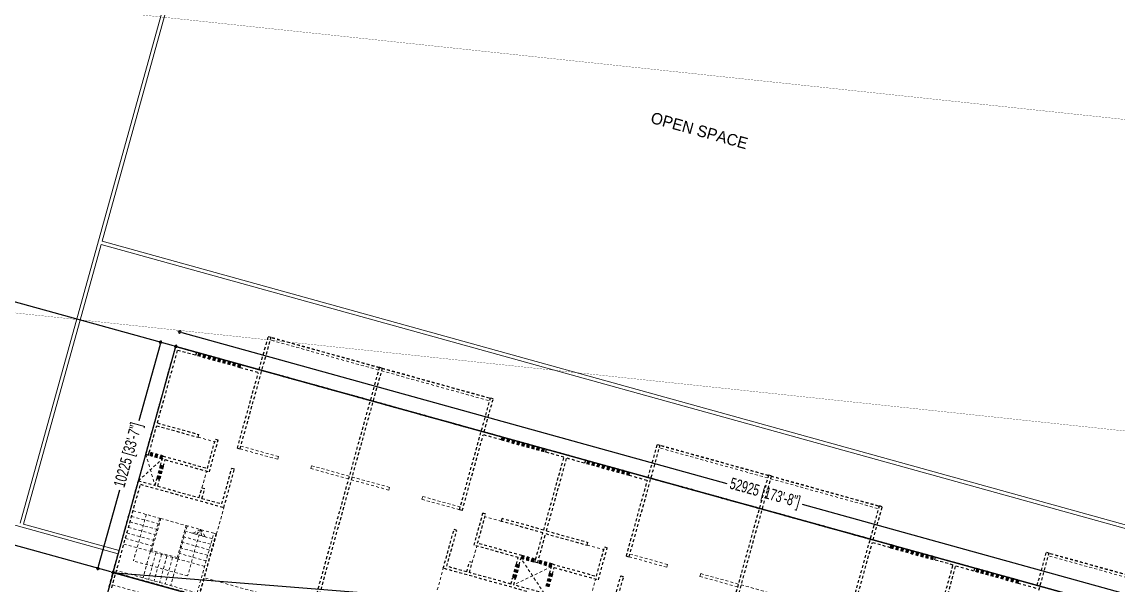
# Model space of a CAD drawing. Header units: millimetres. Extents: x 1330 to 3437, y 431 to 1156.
# Drawn here: x 1449.89 to 1497.68, y 1063.55 to 1088.1 of the extents above; entities that cross this region are included whole.
import ezdxf

# ---------------------------------------------------------------- set-up
doc = ezdxf.new("R2010")
doc.units = ezdxf.units.MM
doc.linetypes.add('DASHED', pattern=[0.75, 0.5, -0.25])
doc.linetypes.add('DASHED2', pattern=[0.375, 0.25, -0.125])
doc.layers.add('C02 Walls 01', color=10, linetype='Continuous')
for name, color, linetype, lineweight in [('C06 Parapet Wall', 39, 'Continuous', 15), ('F03 Windows', 32, 'Continuous', 35), ('L02 Handrails & Balustrades', 67, 'Continuous', 15), ('L03 Stairs', 77, 'Continuous', 15), ('R23 Lifts', 2, 'Continuous', 9), ('T01 Dimenstions Scale 01', 106, 'Continuous', 9), ('U05 Room Names-Scale 2', 7, 'Continuous', 25), ('Z08 Structure above', 250, 'DASHED', 9)]:
    doc.layers.add(name, color=color, linetype=linetype, lineweight=lineweight)
doc.styles.add('SWIS721LTCNBT', font='stylu.ttf')
doc.styles.add('vka-romans', font='GOTHIC.TTF', dxfattribs={"width": 0.7})
doc.dimstyles.new('vka-dim0100', dxfattribs={"dimscale": 100, "dimtxt": 1, "dimasz": 0.7, "dimexe": 1.5, "dimexo": 2.5, "dimgap": 1, "dimtad": 0, "dimdec": 0, "dimzin": 0, "dimdsep": 46, "dimtxsty": 'vka-romans', "dimblk": 'vkadot', "dimcen": 1.5, "dimdle": 1.5, "dimse1": 1, "dimse2": 1, "dimclrd": 256, "dimclre": 256, "dimclrt": 7, "dimadec": 1, "dimazin": 0, "dimtfac": 1, "dimtdec": 0, "dimtofl": 0, "dimtmove": 2, "dimatfit": 3, "dimfxl": 1, "dimtolj": 1, "dimtzin": 0, "dimarcsym": 0})

# ---------------------------------------------------------------- blocks, each defined once
blk = doc.blocks.new('ROW')
at = {"layer": 'C02 Walls 01', "color": 250, "linetype": 'DASHED2', "ltscale": 500}
for p, q in [((-1047898, 668421), (-1047898, 669921)), ((-1047898, 669921), (-1047773, 669921)), ((-1047773, 664871), (-1047773, 669921)), ((-1042873, 669921), (-1042873, 657546)), ((-1042873, 669921), (-1042748, 669921)), ((-1042748, 669921), (-1042748, 657546)), ((-1037848, 664871), (-1037848, 669921)), ((-1037723, 669921), (-1037848, 669921)), ((-1037723, 668421), (-1037723, 669921)), ((-1030298, 668421), (-1030298, 669921)), ((-1030298, 669921), (-1030173, 669921)), ((-1030173, 664871), (-1030173, 669921)), ((-1025148, 669921), (-1025273, 669921)), ((-1025273, 669921), (-1025273, 657546)), ((-1025148, 669921), (-1025148, 657546)), ((-1020248, 664871), (-1020248, 669921)), ((-1020123, 669921), (-1020248, 669921)), ((-1020123, 668421), (-1020123, 669921)), ((-1012698, 668421), (-1012698, 669921)), ((-1012698, 669921), (-1012573, 669921)), ((-1012573, 664871), (-1012573, 669921)), ((-1051673, 663546), (-1051673, 668421)), ((-1051673, 668421), (-1050723, 668421)), ((-1051548, 664996), (-1051548, 668296)), ((-1051548, 668296), (-1050723, 668296)), ((-1050723, 668296), (-1050723, 668421)), ((-1048723, 668421), (-1047898, 668421)), ((-1048723, 668296), (-1048723, 668421)), ((-1048723, 668296), (-1047898, 668296)), ((-1047898, 664871), (-1047898, 668296)), ((-1036898, 668421), (-1037723, 668421)), ((-1037723, 664871), (-1037723, 668296)), ((-1036898, 668296), (-1037723, 668296)), ((-1036898, 668296), (-1036898, 668421)), ((-1033123, 668421), (-1034898, 668421)), ((-1034898, 668296), (-1034898, 668421)), ((-1034073, 668296), (-1034898, 668296)), ((-1034073, 664996), (-1034073, 668296)), ((-1033948, 664996), (-1033948, 668296)), ((-1033948, 668296), (-1033123, 668296)), ((-1033123, 668296), (-1033123, 668421)), ((-1031123, 668421), (-1030298, 668421)), ((-1031123, 668296), (-1031123, 668421)), ((-1031123, 668296), (-1030298, 668296)), ((-1030298, 664871), (-1030298, 668296)), ((-1019298, 668421), (-1020123, 668421)), ((-1020123, 664871), (-1020123, 668296)), ((-1019298, 668296), (-1020123, 668296)), ((-1019298, 668296), (-1019298, 668421)), ((-1015523, 668421), (-1017298, 668421)), ((-1017298, 668296), (-1017298, 668421)), ((-1016473, 668296), (-1017298, 668296)), ((-1016473, 664996), (-1016473, 668296)), ((-1016348, 664996), (-1016348, 668296)), ((-1016348, 668296), (-1015523, 668296)), ((-1015523, 668296), (-1015523, 668421)), ((-1013523, 668421), (-1012698, 668421)), ((-1013523, 668296), (-1013523, 668421)), ((-1013523, 668296), (-1012698, 668296)), ((-1051548, 664996), (-1049673, 664996)), ((-1051548, 664871), (-1049673, 664871)), ((-1051548, 663671), (-1051548, 664871)), ((-1049673, 664871), (-1049673, 664996)), ((-1048923, 663671), (-1048923, 664996)), ((-1048923, 664996), (-1048798, 664996)), ((-1048798, 663546), (-1048798, 664996)), ((-1047898, 664871), (-1047773, 664871)), ((-1037723, 664871), (-1037848, 664871)), ((-1036823, 663546), (-1036823, 664996)), ((-1036698, 664996), (-1036823, 664996)), ((-1036698, 663671), (-1036698, 664996)), ((-1035948, 664871), (-1035948, 664996)), ((-1034073, 664996), (-1035948, 664996)), ((-1034073, 664871), (-1035948, 664871)), ((-1034073, 663671), (-1034073, 664871)), ((-1033948, 664996), (-1032073, 664996)), ((-1033948, 663546), (-1033948, 664871)), ((-1033948, 664871), (-1032073, 664871)), ((-1032073, 664871), (-1032073, 664996)), ((-1031323, 663671), (-1031323, 664996)), ((-1031323, 664996), (-1031198, 664996)), ((-1031198, 663546), (-1031198, 664996)), ((-1030298, 664871), (-1030173, 664871)), ((-1047898, 663971), (-1047773, 663971)), ((-1047898, 662346), (-1047898, 663971)), ((-1047773, 662221), (-1047773, 663971)), ((-1037848, 662221), (-1037848, 663971)), ((-1037723, 663971), (-1037848, 663971)), ((-1037723, 662346), (-1037723, 663971)), ((-1030298, 663971), (-1030173, 663971)), ((-1030298, 662346), (-1030298, 663971)), ((-1030173, 662221), (-1030173, 663971)), ((-1051673, 663546), (-1051548, 663546)), ((-1051548, 663546), (-1051548, 663671)), ((-1050923, 663671), (-1048923, 663671)), ((-1050923, 663246), (-1050923, 663671)), ((-1050798, 663546), (-1048798, 663546)), ((-1050798, 663246), (-1050798, 663546)), ((-1034823, 663546), (-1036823, 663546)), ((-1034698, 663671), (-1036698, 663671)), ((-1034823, 663246), (-1034823, 663546)), ((-1034698, 663246), (-1034698, 663671)), ((-1034073, 663546), (-1034073, 663671)), ((-1033948, 663546), (-1034073, 663546)), ((-1033323, 663671), (-1031323, 663671)), ((-1033323, 663246), (-1033323, 663671)), ((-1033198, 663546), (-1031198, 663546)), ((-1033198, 663246), (-1033198, 663546)), ((-1050798, 663246), (-1050923, 663246)), ((-1048923, 662796), (-1048798, 662796)), ((-1048923, 662346), (-1048923, 662796)), ((-1048798, 662346), (-1048798, 662796)), ((-1036698, 662796), (-1036823, 662796)), ((-1036823, 662346), (-1036823, 662796)), ((-1036698, 662346), (-1036698, 662796)), ((-1034823, 663246), (-1034698, 663246)), ((-1033198, 663246), (-1033323, 663246)), ((-1051673, 662346), (-1050923, 662346)), ((-1051673, 657546), (-1051673, 662346)), ((-1050923, 662346), (-1050923, 662646)), ((-1050798, 662646), (-1050923, 662646)), ((-1050798, 662346), (-1050798, 662646)), ((-1050798, 662346), (-1048923, 662346)), ((-1048798, 662346), (-1047898, 662346)), ((-1036823, 662346), (-1037723, 662346)), ((-1034823, 662346), (-1036698, 662346)), ((-1034823, 662346), (-1034823, 662646)), ((-1034823, 662646), (-1034698, 662646)), ((-1034698, 662346), (-1034698, 662646)), ((-1033323, 662346), (-1034698, 662346)), ((-1051548, 662221), (-1047773, 662221)), ((-1051548, 657546), (-1051548, 662221)), ((-1034073, 662221), (-1037848, 662221))]:
    blk.add_line(p, q, dxfattribs=at)
at = {"layer": 'C06 Parapet Wall', "color": 250, "linetype": 'DASHED2', "ltscale": 500}
for p, q in [((-1042873, 669796), (-1047773, 669796)), ((-1042748, 669796), (-1037848, 669796)), ((-1025273, 669796), (-1030173, 669796)), ((-1025148, 669796), (-1020248, 669796)), ((-1007673, 669796), (-1012573, 669796)), ((-1047898, 661021), (-1047798, 661021)), ((-1047898, 658321), (-1047898, 661021)), ((-1047798, 658221), (-1047798, 661021)), ((-1047798, 661021), (-1047773, 661021)), ((-1047773, 658196), (-1047773, 661021)), ((-1047898, 658321), (-1051548, 658321)), ((-1047798, 658221), (-1051548, 658221)), ((-1047773, 658196), (-1051548, 658196)), ((-1042873, 657671), (-1051548, 657671))]:
    blk.add_line(p, q, dxfattribs=at)
at = {"layer": 'F03 Windows', "color": 250, "linetype": 'DASHED2', "ltscale": 500}
for p, q in [((-1048723, 668421), (-1050723, 668421)), ((-1048723, 668379), (-1050723, 668379)), ((-1048723, 668337), (-1050723, 668337)), ((-1048723, 668296), (-1050723, 668296)), ((-1047773, 668421), (-1042873, 668421)), ((-1037848, 668421), (-1042748, 668421)), ((-1036898, 668421), (-1034898, 668421)), ((-1036898, 668379), (-1034898, 668379)), ((-1036898, 668337), (-1034898, 668337)), ((-1036898, 668296), (-1034898, 668296)), ((-1031123, 668421), (-1033123, 668421)), ((-1031123, 668379), (-1033123, 668379)), ((-1031123, 668337), (-1033123, 668337)), ((-1031123, 668296), (-1033123, 668296)), ((-1030173, 668421), (-1025273, 668421)), ((-1020248, 668421), (-1025148, 668421)), ((-1019298, 668421), (-1017298, 668421)), ((-1019298, 668379), (-1017298, 668379)), ((-1019298, 668337), (-1017298, 668337)), ((-1019298, 668296), (-1017298, 668296)), ((-1013523, 668421), (-1015523, 668421)), ((-1013523, 668379), (-1015523, 668379)), ((-1013523, 668337), (-1015523, 668337)), ((-1013523, 668296), (-1015523, 668296)), ((-1050923, 663671), (-1051548, 663671)), ((-1050923, 663629), (-1051548, 663629)), ((-1050923, 663587), (-1051548, 663587)), ((-1050923, 663546), (-1051548, 663546)), ((-1034698, 663671), (-1034073, 663671)), ((-1034698, 663629), (-1034073, 663629)), ((-1034698, 663587), (-1034073, 663587)), ((-1034698, 663546), (-1034073, 663546)), ((-1033323, 663671), (-1033948, 663671)), ((-1033323, 663629), (-1033948, 663629)), ((-1033323, 663587), (-1033948, 663587)), ((-1033323, 663546), (-1033948, 663546)), ((-1050923, 663246), (-1050923, 662646)), ((-1050882, 663246), (-1050882, 662646)), ((-1050840, 663246), (-1050840, 662646)), ((-1050798, 663246), (-1050798, 662646)), ((-1034823, 663246), (-1034823, 662646)), ((-1034782, 663246), (-1034782, 662646)), ((-1034740, 663246), (-1034740, 662646)), ((-1034698, 663246), (-1034698, 662646)), ((-1033323, 663246), (-1033323, 662646)), ((-1033282, 663246), (-1033282, 662646)), ((-1033240, 663246), (-1033240, 662646)), ((-1033198, 663246), (-1033198, 662646))]:
    blk.add_line(p, q, dxfattribs=at)
at = {"layer": 'L02 Handrails & Balustrades', "color": 250, "linetype": 'DASHED2', "ltscale": 500}
for p, q in [((-1042873, 669921), (-1047773, 669921)), ((-1042873, 669896), (-1047773, 669896)), ((-1042748, 669921), (-1037848, 669921)), ((-1042748, 669896), (-1037848, 669896)), ((-1025273, 669921), (-1030173, 669921)), ((-1025273, 669896), (-1030173, 669896)), ((-1025148, 669921), (-1020248, 669921)), ((-1025148, 669896), (-1020248, 669896)), ((-1007673, 669921), (-1012573, 669921)), ((-1007673, 669896), (-1012573, 669896))]:
    blk.add_line(p, q, dxfattribs=at)
at = {"layer": 'L03 Stairs', "color": 250, "linetype": 'DASHED2', "ltscale": 500}
for p, q in [((-1051548, 661021), (-1050348, 661021)), ((-1050948, 661021), (-1050948, 658924)), ((-1047898, 661021), (-1049098, 661021)), ((-1048498, 661021), (-1048498, 658924)), ((-1051548, 660771), (-1050348, 660771)), ((-1051548, 660521), (-1050348, 660521)), ((-1047898, 660771), (-1049098, 660771)), ((-1047898, 660521), (-1049098, 660521)), ((-1051548, 660271), (-1050348, 660271)), ((-1051548, 660021), (-1050348, 660021)), ((-1047898, 660271), (-1049098, 660271)), ((-1047898, 660021), (-1049098, 660021)), ((-1051548, 659771), (-1050348, 659771)), ((-1051548, 659521), (-1050348, 659521)), ((-1050348, 659521), (-1050348, 658321)), ((-1050098, 659521), (-1050098, 658321)), ((-1049848, 659521), (-1049848, 658321)), ((-1049598, 659521), (-1049598, 658321)), ((-1049348, 659521), (-1049348, 658321)), ((-1047898, 659771), (-1049098, 659771)), ((-1047898, 659521), (-1049098, 659521)), ((-1049098, 659521), (-1049098, 658321)), ((-1048498, 658924), (-1050948, 658924))]:
    blk.add_line(p, q, dxfattribs=at)
for points in [[(-1048609, 660771), (-1048498, 661021), (-1048783, 660771)], [(-1048387, 660771), (-1048498, 661021), (-1048213, 660771)]]:
    blk.add_lwpolyline(points, close=True, dxfattribs=at)
at = {"layer": 'R23 Lifts', "color": 250, "linetype": 'DASHED2', "ltscale": 500}
for p, q in [((-1050348, 659521), (-1050348, 661021)), ((-1050298, 661021), (-1050348, 661021)), ((-1050298, 659571), (-1050298, 661021)), ((-1049148, 659571), (-1049148, 661021)), ((-1049098, 661021), (-1049148, 661021)), ((-1049098, 659521), (-1049098, 661021)), ((-1049098, 659521), (-1050348, 659521)), ((-1049148, 659571), (-1050298, 659571))]:
    blk.add_line(p, q, dxfattribs=at)
at = {"layer": 'Z08 Structure above', "color": 250, "linetype": 'DASHED2', "ltscale": 500}
for p, q in [((-1049673, 664871), (-1048923, 664871)), ((-1046073, 664996), (-1047773, 664996)), ((-1047773, 664871), (-1046073, 664871)), ((-1046073, 664871), (-1046073, 664996)), ((-1044573, 664996), (-1042873, 664996)), ((-1044573, 664871), (-1044573, 664996)), ((-1044573, 664871), (-1042873, 664871)), ((-1041048, 664996), (-1042748, 664996)), ((-1041048, 664871), (-1042748, 664871)), ((-1041048, 664871), (-1041048, 664996)), ((-1039548, 664871), (-1039548, 664996)), ((-1039548, 664996), (-1037848, 664996)), ((-1037848, 664871), (-1039548, 664871)), ((-1035948, 664871), (-1036698, 664871)), ((-1032073, 664871), (-1031323, 664871)), ((-1028473, 664996), (-1030173, 664996)), ((-1030173, 664871), (-1028473, 664871)), ((-1028473, 664871), (-1028473, 664996)), ((-1026973, 664996), (-1025273, 664996)), ((-1026973, 664871), (-1026973, 664996)), ((-1026973, 664871), (-1025273, 664871)), ((-1023448, 664996), (-1025148, 664996)), ((-1051673, 662346), (-1051673, 663546)), ((-1051673, 662346), (-1050923, 663546)), ((-1051673, 663546), (-1050923, 662346)), ((-1048923, 662796), (-1048923, 663546)), ((-1036698, 662796), (-1036698, 663546)), ((-1033323, 662346), (-1034698, 663546)), ((-1033323, 663546), (-1034698, 662346)), ((-1031323, 662796), (-1031323, 663546)), ((-1047773, 661021), (-1047773, 662221)), ((-1037848, 661021), (-1037848, 662221)), ((-1050298, 661021), (-1049148, 661021)), ((-1042873, 659041), (-1047773, 659041))]:
    blk.add_line(p, q, dxfattribs=at)
blk = doc.blocks.new('vkadot')
at = {"layer": 'T01 Dimenstions Scale 01'}
for q in [(-0.85, 0), (0, 0.85), (0.85, 0), (0, -0.85)]:
    blk.add_line((0, 0), q, dxfattribs=at)
blk.add_circle((0, 0), 0.579, dxfattribs=at)
blk = doc.blocks.new('*D13')
at = {"layer": 'T01 Dimenstions Scale 01', "lineweight": -2, "transparency": 16777216}
for p, q in [((-2039189, 113832), (-2014541, 113832)), ((-1986464, 113832), (-2011113, 113832))]:
    blk.add_line(p, q, dxfattribs=at)
at = {"layer": 'T01 Dimenstions Scale 01', "lineweight": -2, "transparency": 16777216, "xscale": 100, "yscale": 100, "zscale": 100, "rotation": 180}
blk.add_blockref('vkadot', (-2039289, 113832), dxfattribs=at)
at = {"layer": 'T01 Dimenstions Scale 01', "lineweight": -2, "transparency": 16777216, "xscale": 100, "yscale": 100, "zscale": 100}
blk.add_blockref('vkadot', (-1986364, 113832), dxfattribs=at)
at = {"layer": 'T01 Dimenstions Scale 01', "color": 7, "transparency": 16777216, "insert": (-2012827, 113832), "char_height": 500, "attachment_point": 5, "style": 'vka-romans'}
blk.add_mtext('\\A1;52925 [173\'-8"]', dxfattribs=at)
blk = doc.blocks.new('*D82')
at = {"layer": 'T01 Dimenstions Scale 01', "lineweight": -2, "transparency": 16777216}
for p, q in [((-2039970, 113072), (-2039970, 109614)), ((-2039970, 103047), (-2039970, 106506))]:
    blk.add_line(p, q, dxfattribs=at)
at = {"layer": 'T01 Dimenstions Scale 01', "lineweight": -2, "transparency": 16777216, "xscale": 100, "yscale": 100, "zscale": 100}
for p, rotation in [((-2039970, 113172), 90), ((-2039970, 102947), 270)]:
    blk.add_blockref('vkadot', p, dxfattribs=dict(at, rotation=rotation))
at = {"layer": 'T01 Dimenstions Scale 01', "color": 7, "transparency": 16777216, "insert": (-2039970, 108060), "char_height": 500, "attachment_point": 5, "rotation": 90, "style": 'vka-romans'}
blk.add_mtext('\\A1;10225 [33\'-7"]', dxfattribs=at)
blk = doc.blocks.new('*D46')
at = {"layer": 'T01 Dimenstions Scale 01', "lineweight": -2, "transparency": 16777216}
for p, q in [((-2065052, 102947), (-2053937, 102947)), ((-2039389, 102947), (-2050504, 102947))]:
    blk.add_line(p, q, dxfattribs=at)
at = {"layer": 'T01 Dimenstions Scale 01', "lineweight": -2, "transparency": 16777216, "xscale": 100, "yscale": 100, "zscale": 100, "rotation": 180}
blk.add_blockref('vkadot', (-2065152, 102947), dxfattribs=at)
at = {"layer": 'T01 Dimenstions Scale 01', "lineweight": -2, "transparency": 16777216, "xscale": 100, "yscale": 100, "zscale": 100}
blk.add_blockref('vkadot', (-2039289, 102947), dxfattribs=at)
at = {"layer": 'T01 Dimenstions Scale 01', "color": 7, "transparency": 16777216, "insert": (-2052221, 102947), "char_height": 500, "attachment_point": 5, "style": 'vka-romans'}
blk.add_mtext('\\A1;25863 [84\'-10"]', dxfattribs=at)
blk = doc.blocks.new('*D20')
at = {"layer": 'T01 Dimenstions Scale 01', "lineweight": -2, "transparency": 16777216}
for p, q in [((-2064918, 113172), (-2053735, 113172)), ((-2039389, 113172), (-2050572, 113172))]:
    blk.add_line(p, q, dxfattribs=at)
at = {"layer": 'T01 Dimenstions Scale 01', "lineweight": -2, "transparency": 16777216, "xscale": 100, "yscale": 100, "zscale": 100, "rotation": 180}
blk.add_blockref('vkadot', (-2065018, 113172), dxfattribs=at)
at = {"layer": 'T01 Dimenstions Scale 01', "lineweight": -2, "transparency": 16777216, "xscale": 100, "yscale": 100, "zscale": 100}
blk.add_blockref('vkadot', (-2039289, 113172), dxfattribs=at)
at = {"layer": 'T01 Dimenstions Scale 01', "color": 7, "transparency": 16777216, "insert": (-2052154, 113172), "char_height": 500, "attachment_point": 5, "style": 'vka-romans'}
blk.add_mtext('\\A1;25729 [84\'-5"]', dxfattribs=at)
blk = doc.blocks.new('*D54')
at = {"layer": 'T01 Dimenstions Scale 01', "lineweight": -2, "transparency": 16777216}
for p, q in [((-2039289, 102847), (-2039289, 98417)), ((-2039289, 91460), (-2039289, 95891))]:
    blk.add_line(p, q, dxfattribs=at)
at = {"layer": 'T01 Dimenstions Scale 01', "lineweight": -2, "transparency": 16777216, "xscale": 100, "yscale": 100, "zscale": 100}
for p, rotation in [((-2039289, 102947), 90), ((-2039289, 91360), 270)]:
    blk.add_blockref('vkadot', p, dxfattribs=dict(at, rotation=rotation))
at = {"layer": 'T01 Dimenstions Scale 01', "color": 7, "transparency": 16777216, "insert": (-2039289, 97154), "char_height": 500, "attachment_point": 5, "rotation": 90, "style": 'vka-romans'}
blk.add_mtext("\\A1;11587 [38']", dxfattribs=at)
blk = doc.blocks.new('*D84')
at = {"layer": 'T01 Dimenstions Scale 01', "lineweight": -2, "transparency": 16777216}
for p, q in [((-1986462, 113153), (-2011012, 108410)), ((-2039191, 102966), (-2014642, 107709))]:
    blk.add_line(p, q, dxfattribs=at)
at = {"layer": 'T01 Dimenstions Scale 01', "lineweight": -2, "transparency": 16777216, "xscale": 100, "yscale": 100, "zscale": 100}
for p, rotation in [((-1986364, 113172), 10.93470624614851), ((-2039289, 102947), 190.9347062461485)]:
    blk.add_blockref('vkadot', p, dxfattribs=dict(at, rotation=rotation))
at = {"layer": 'T01 Dimenstions Scale 01', "color": 7, "transparency": 16777216, "insert": (-2012827, 108060), "char_height": 500, "attachment_point": 5, "rotation": 10.9347, "style": 'vka-romans'}
blk.add_mtext('\\A1;53904 [176\'-10"]', dxfattribs=at)
blk = doc.blocks.new('fdgdg')
at = {"color": 5, "linetype": 'DASHED2', "ltscale": 5500, "const_width": 10}
for points in [[(-2142088.1, 110510), (-1903647.4, 150106.8)], [(-2142088.1, 96825.1), (-1903647.4, 136421.9)]]:
    blk.add_lwpolyline(points, dxfattribs=at)
at = {"color": 1, "linetype": 'DASHED', "ltscale": 1000, "true_color": 0xf00000, "const_width": 60}
blk.add_lwpolyline([(-2039289.2, 102947), (-1986364.2, 102947), (-1986364.2, 113172), (-2039289.2, 113172)], close=True, dxfattribs=at)
at = {"layer": 'C06 Parapet Wall'}
for p, q in [((-2043760.4, 103942), (-2043760.4, 137902.1)), ((-2043610.4, 137938.1), (-2043610.4, 116742)), ((-2043610.4, 116742), (-1982185, 116742)), ((-1982043.1, 116592), (-2043610.4, 116592)), ((-2043610.4, 116592), (-2043610.4, 103942)), ((-2052136.7, 103792), (-2039289.2, 103792)), ((-2043610.4, 103942), (-2039289.2, 103942))]:
    blk.add_line(p, q, dxfattribs=at)
blk.add_blockref('ROW', (-987616.1, -555248.8))
at = {"layer": 'U05 Room Names-Scale 2', "ltscale": 3000, "insert": (-2019804.5, 128087.1), "char_height": 500, "width": 5931.015, "attachment_point": 8, "style": 'SWIS721LTCNBT'}
blk.add_mtext('OPEN SPACE', dxfattribs=at)
at = {"layer": 'T01 Dimenstions Scale 01'}
for base, p1, p2, picture, middle in [((-2039289.2, 113831.5), (-1986364.2, 113172), (-2039289.2, 113172), '*D13', (-2012826.7, 113831.5)), ((-2065018.4, 113172), (-2039289.2, 113172), (-2065018.4, 113172), '*D20', (-2052153.8, 113172)), ((-2065152.3, 102947), (-2039289.2, 102947), (-2065152.3, 102947), '*D46', (-2052220.8, 102947))]:
    dim = blk.add_linear_dim(base=base, p1=p1, p2=p2, dimstyle='vka-dim0100', override={"dimtxt": 5, "dimasz": 1, "dimfxl": 3}, dxfattribs=at)
    dim.commit()
    dim.dimension.update_dxf_attribs({"geometry": picture, "text_midpoint": middle})
for base, p1, p2, picture, middle in [((-2039970.2, 102947), (-2039289.2, 113172), (-2039289.2, 102947), '*D82', (-2039970.2, 108059.5)), ((-2039289.2499, 91360.4606), (-2039289.2499, 102947.0369), (-2039289.2499, 91360.4606), '*D54', (-2039289.2499, 97153.7488))]:
    dim = blk.add_linear_dim(base=base, p1=p1, p2=p2, angle=90, dimstyle='vka-dim0100', override={"dimtxt": 5, "dimasz": 1, "dimfxl": 3}, dxfattribs=at)
    dim.commit()
    dim.dimension.update_dxf_attribs({"geometry": picture, "text_midpoint": middle})
dim = blk.add_aligned_dim(p1=(-2039289.2, 102947), p2=(-1986364.2, 113172), distance=0, dimstyle='vka-dim0100', override={"dimtxt": 5, "dimasz": 1, "dimfxl": 3}, dxfattribs=at)
dim.commit()
dim.dimension.update_dxf_attribs({"geometry": '*D84', "text_midpoint": (-2012826.7, 108059.5)})

msp = doc.modelspace()

# ---------------------------------------------------------------- block references
at = {"xscale": 0.0009999999999999998, "yscale": 0.0009999999999999998, "zscale": 0.0009999999999999998, "rotation": 344.5009561756062}
msp.add_blockref('fdgdg', (3391.48391, 419.95016, 91.374), dxfattribs=at)

doc.saveas('drawing.dxf')
